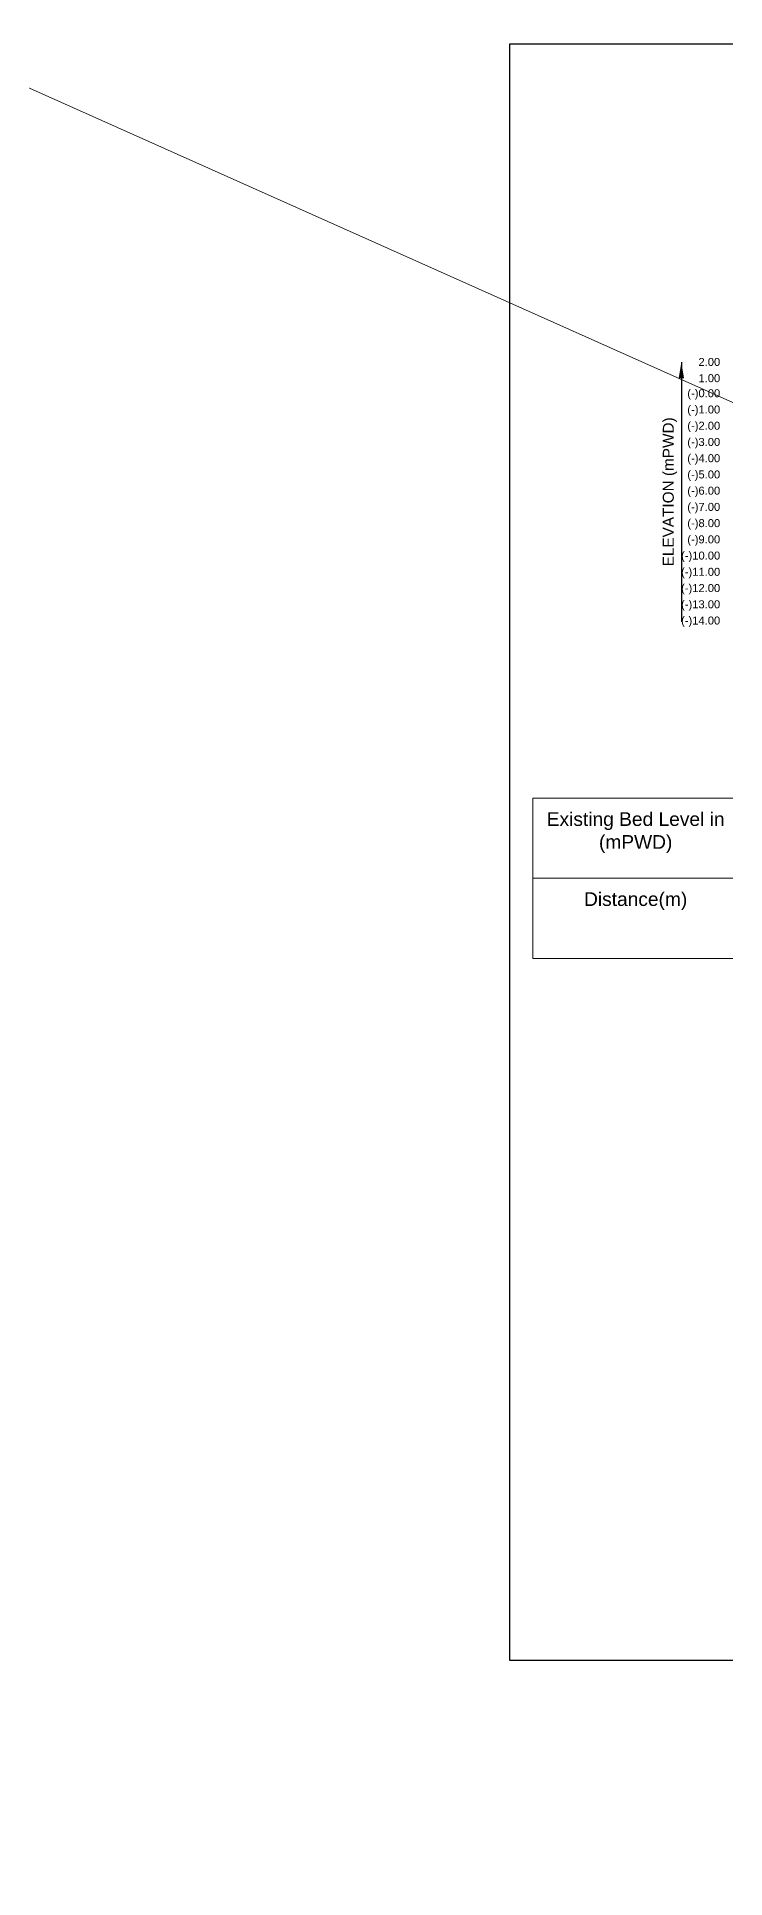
# Model space of a CAD drawing. Header units: inches. Extents: x 89000 to 1304432, y -10828 to 220529.
# Drawn here: x 489389 to 492401, y 171177 to 179231 of the extents above; entities that cross this region are included whole.
import ezdxf

# ---------------------------------------------------------------- set-up
doc = ezdxf.new("R2010")
doc.units = ezdxf.units.IN
doc.header["$LTSCALE"] = 7
doc.header["$MEASUREMENT"] = 0
for name, color, linetype, lineweight in [('Cross section Data Border', 7, 'Continuous', 9), ('Cross Section Labels', 7, 'Continuous', 9), ('Long Section Labels', 7, 'Continuous', 9)]:
    doc.layers.add(name, color=color, linetype=linetype, lineweight=lineweight)
doc.styles.get("Standard").update_dxf_attribs({"font": 'arial.ttf'})
doc.dimstyles.get("Standard").update_dxf_attribs({"dimtxt": 0.18, "dimasz": 0.18, "dimexe": 0.18, "dimexo": 0.0625, "dimgap": 0.09, "dimtad": 0, "dimtih": 1, "dimtoh": 1, "dimdec": 4, "dimzin": 0, "dimdsep": 46, "dimtxsty": 'Standard', "dimcen": 0.09, "dimadec": 0, "dimazin": 0, "dimtfac": 1, "dimtdec": 4, "dimtofl": 0, "dimtmove": 0, "dimatfit": 3, "dimfxl": 1, "dimtolj": 1, "dimtzin": 0, "dimarcsym": 0})

msp = doc.modelspace()

# ---------------------------------------------------------------- linework, layer by layer
msp.add_lwpolyline([(491459.68143, 179200.63194), (501459.68143, 179200.63194), (501459.68143, 172129.63194), (491459.68143, 172129.63194)], close=True)
at = {"layer": 'Cross section Data Border'}
msp.add_lwpolyline([(491559.68143, 175900.63194), (497982.33019, 175900.63194), (497982.33019, 175200.63194), (491559.68143, 175200.63194)], close=True, dxfattribs=at)
msp.add_lwpolyline([(491559.68143, 175550.63194), (497982.33019, 175550.63194)], dxfattribs=at)
at = {"layer": 'Cross Section Labels'}
msp.add_line((398245.37019, 219683.66122), (824810.70103, 29239.67295), dxfattribs=at)

# ---------------------------------------------------------------- texts
at = {"layer": 'Cross section Data Border', "char_height": 60, "width": 800, "attachment_point": 5}
for s, insert in [('Existing Bed Level in (mPWD)', (492009.68143, 175750.63194)), ('Distance(m)', (492009.68143, 175450.63194))]:
    msp.add_mtext(s, dxfattribs=dict(at, insert=insert))
at = {"layer": 'Long Section Labels', "char_height": 35, "attachment_point": 6}
for s, insert in [('2.00', (492379.68143, 177808.94194)), ('1.00', (492379.68143, 177737.94194)), ('(-)0.00', (492379.68143, 177666.94194)), ('(-)1.00', (492379.68143, 177595.94194)), ('(-)2.00', (492379.68143, 177524.94194)), ('(-)3.00', (492379.68143, 177453.94194)), ('(-)4.00', (492379.68143, 177382.94194)), ('(-)5.00', (492379.68143, 177311.94194)), ('(-)6.00', (492379.68143, 177240.94194)), ('(-)7.00', (492379.68143, 177169.94194)), ('(-)8.00', (492379.68143, 177098.94194)), ('(-)9.00', (492379.68143, 177027.94194)), ('(-)10.00', (492379.68143, 176956.94194)), ('(-)11.00', (492379.68143, 176885.94194)), ('(-)12.00', (492379.68143, 176814.94194)), ('(-)13.00', (492379.68143, 176743.94194)), ('(-)14.00', (492379.68143, 176672.94194))]:
    msp.add_mtext(s, dxfattribs=dict(at, insert=insert))
at = {"layer": 'Long Section Labels', "insert": (492159.68143, 177240.94194), "char_height": 48, "attachment_point": 5, "rotation": 90}
msp.add_mtext('ELEVATION (mPWD)', dxfattribs=at)

# ---------------------------------------------------------------- leaders
at = {"layer": 'Long Section Labels'}
msp.add_leader([(492209.68143, 177808.94194), (492209.68143, 176672.94194)], dimstyle='Standard', override={"dimasz": 72}, dxfattribs=at)

doc.saveas('drawing.dxf')
